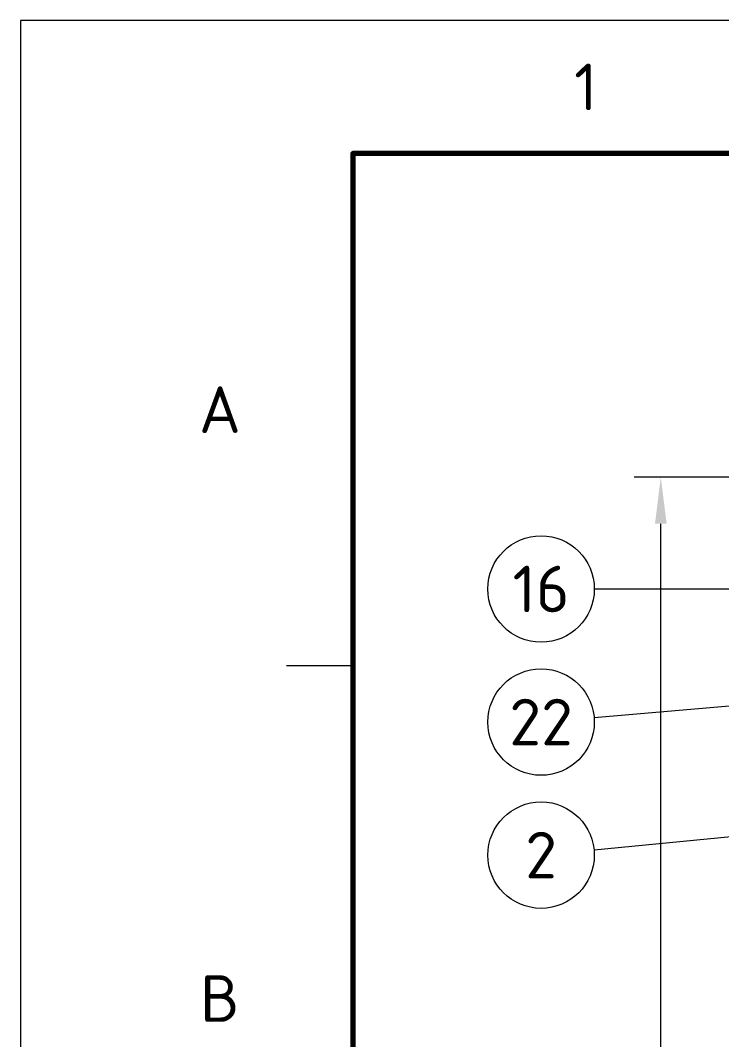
# Model space of a CAD drawing. Header units: millimetres. Extents: x 0 to 2208, y 0 to 420.
# Drawn here: x 0 to 52.7, y 220.4 to 297 of the extents above; entities that cross this region are included whole.
import ezdxf
from ezdxf.enums import TextEntityAlignment as Align

# ---------------------------------------------------------------- set-up
doc = ezdxf.new("R2010")
doc.units = ezdxf.units.MM
for name, color, linetype, lineweight in [('04-COTA', 3, 'CONTINUOUS', 18), ('06-TEXTO', 7, 'CONTINUOUS', 25), ('07-RECUADRO', 7, 'CONTINUOUS', 70), ('08-FINA', 5, 'CONTINUOUS', 18)]:
    doc.layers.add(name, color=color, linetype=linetype, lineweight=lineweight)
doc.styles.add('ISO3098', font='isocpeur.ttf')
doc.dimstyles.new('FLAMA-IRAM', dxfattribs={"dimtxt": 3.5, "dimasz": 3.5, "dimexe": 2, "dimexo": 1.5, "dimgap": 1, "dimtad": 1, "dimdec": 1, "dimtxsty": 'ISO3098', "dimblk": 'IRAM_FLECHA', "dimblk1": 'IRAM_FLECHA', "dimblk2": 'IRAM_FLECHA', "dimcen": 2.5, "dimclrd": 256, "dimclre": 256, "dimclrt": 256, "dimazin": 3, "dimtfac": 1, "dimtmove": 0, "dimatfit": 3, "dimlwd": 18, "dimlwe": 18})

# ---------------------------------------------------------------- blocks, each defined once
blk = doc.blocks.new('IRAM_FLECHA')
blk.add_solid([(0, 0), (-1, 0.125), (-1, -0.125)])

msp = doc.modelspace()

# ---------------------------------------------------------------- linework, layer by layer
at = {"layer": '07-RECUADRO'}
msp.add_lwpolyline([(25, 10), (410, 10), (410, 287), (25, 287)], close=True, dxfattribs=at)
at = {"layer": '08-FINA'}
for p, q in [((43.14, 254.273), (77.315, 254.273)), ((25, 248.5), (20, 248.5)), ((43.125, 244.618), (87.6, 248.475)), ((43.121, 234.666), (80.892, 238.393))]:
    msp.add_line(p, q, dxfattribs=at)
msp.add_lwpolyline([(0, 0), (420, 0), (420, 297), (0, 297)], close=True, dxfattribs=at)
for centre in [(39.14, 254.273), (39.14, 244.273), (39.14, 234.273)]:
    msp.add_circle(centre, 4, dxfattribs=at)

# ---------------------------------------------------------------- texts
at = {"layer": '06-TEXTO', "style": 'ISO3098'}
for s, p in [('1', (42.5, 292)), ('A', (15, 267.75)), ('16', (39.14, 254.273)), ('22', (39.14, 244.273)), ('2', (39.14, 234.273)), ('B', (15, 223.5))]:
    msp.add_text(s, height=3.5, dxfattribs=at).set_placement(p, align=Align.MIDDLE_CENTER)

# ---------------------------------------------------------------- dimensions: what is measured, and where the dimension line sits
at = {"layer": '04-COTA'}
msp.add_linear_dim(base=(48.14, 98.973), p1=(70.14, 98.973), p2=(70.14, 262.673), angle=90, dimstyle='FLAMA-IRAM', override={"dimlfac": 2}, dxfattribs=at).render()

doc.saveas('drawing.dxf')
